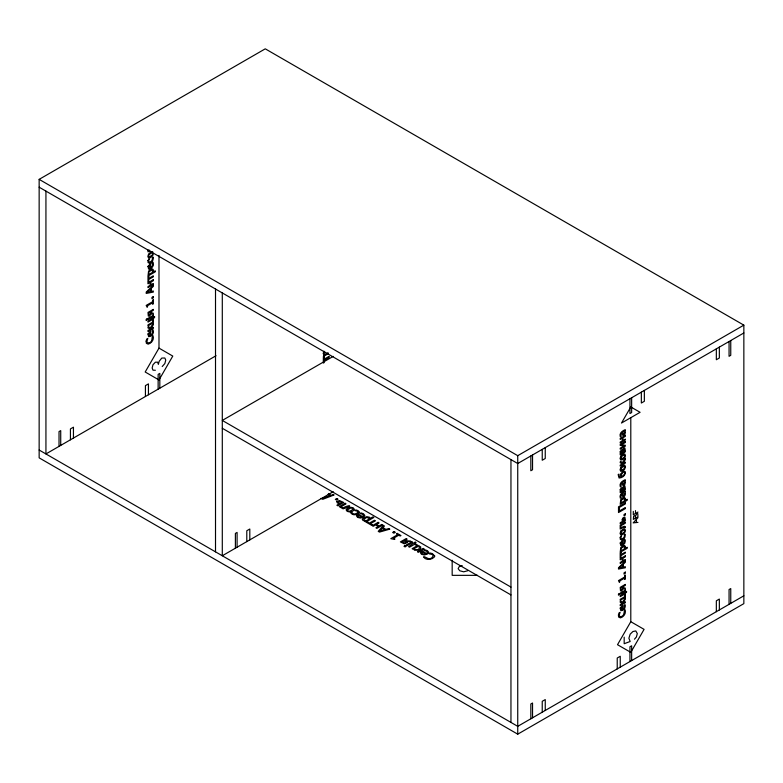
<?xml version="1.0" encoding="UTF-8"?>
<svg xmlns="http://www.w3.org/2000/svg" width="783" height="783" viewBox="0 0 783 783"><rect width="100%" height="100%" fill="white"/><g stroke="black" fill="none" stroke-linecap="round" stroke-linejoin="round"><path stroke-width="1.17" d="M153.448 253.232L152.695 255.679L150.649 257.597L148.574 258.038L147.84 256.472L148.574 254.054L150.649 252.116L152.724 251.666M635.493 516.105L636.863 513.628L637.783 513.697L637.969 516.741L633.349 519.413L633.613 516.251L635.111 515.361L635.493 518.17M323.966 351.195L323.173 353.456L323.937 355.061L323.33 356.539L328.302 353.671M324.651 351.684L324.103 353.192L324.759 354.591L328.048 352.683M158.988 348.112L145.188 372.003L158.988 379.97L172.779 356.079L158.988 348.112L158.988 255.444M630.795 621.702L617.513 644.703L630.795 652.366L644.076 629.366L630.795 621.702L630.795 417.682M634.475 639.202L636.393 636.98L637.303 633.584L635.786 630.932L632.918 631.519L630.158 634.181L628.896 638.243L630.158 641.502L624.178 643.714L624.178 637.147M162.208 366.532L164.851 363.547L165.751 360.111L164.851 358.007L161.787 358.066L159.164 361.296L158.372 364.369L157.628 362.177L155.386 362.206L152.979 364.731L152.156 367.961L152.979 370.193L155.386 370.261M637.969 517.661L633.193 522.878L637.969 522.369M39.15 179.366L265.261 48.83L743.85 325.141L743.85 603.634L517.739 734.17L39.15 457.859L39.15 179.366L517.739 455.677L743.85 325.141M216.039 355.736L45.933 453.944L45.933 191.121M333.235 356.382L222.294 420.432L510.956 587.093M333.235 491.714L222.294 555.764L222.294 292.94M743.85 332.971L517.739 463.516L39.15 187.196M637.969 512.072L633.3 514.764L633.3 511.416M743.85 595.804L517.739 726.34L39.15 450.029M148.741 250.54L149.494 250.139M149.925 250.834L147.987 251.881L147.987 249.855M322.645 498.242L330.054 495.668L328.155 494.572M462.244 565.659L459.318 566.52L458.104 568.654L459.817 570.797L463.702 571.815L467.715 570.738M477.493 575.348L452.173 575.348L452.173 560.266M222.294 428.272L510.956 594.923M328.371 493.662L331.385 495.404L333.157 494.376L334.135 494.944L322.723 499.319L320.991 498.321M730.754 340.536L730.754 355.325L729.061 356.304L729.061 341.515M730.754 603.36L730.754 588.562L729.061 589.54L729.061 604.339M719.352 347.114L719.352 357.997L716.337 359.73L716.337 348.856M719.352 609.937L719.352 599.064L716.337 600.806L716.337 611.68M644.36 390.414L644.36 401.288L641.346 403.03L641.346 392.146M636.325 519.452L636.325 522.545M635.493 510.594L635.493 513.501M631.646 397.754L631.646 412.553L629.953 413.532L629.953 398.733M631.646 660.578L631.646 645.789L629.953 646.768L629.953 661.557M620.244 667.165L620.244 656.281L617.229 658.023L617.229 668.907M545.252 447.631L545.252 458.505L542.237 460.247L542.237 449.373M545.252 710.455L545.252 699.581L542.237 701.323L542.237 712.197M532.538 454.972L532.538 469.771L530.835 470.749L530.835 455.951M532.538 717.805L532.538 703.007L530.835 703.986L530.835 718.784M517.739 455.677L517.739 734.17M510.956 459.601L510.956 722.425M249.806 539.888L249.806 529.005L246.792 530.747L246.792 541.621M237.092 547.229L237.092 532.43L235.389 533.409L235.389 548.208M215.511 289.025L215.511 551.849M159.83 388.182L159.83 373.393L158.137 374.372L158.137 389.161M148.437 394.769L148.437 383.885L145.423 385.627L145.423 396.501M73.445 438.059L73.445 427.185L70.431 428.927L70.431 439.801M60.722 445.41L60.722 430.611L59.028 431.59L59.028 446.388M625.333 527.028C624.668 528.202 621.966 527.125 620.205 529.063L620.205 525.168L625.323 522.212L625.323 523.21L620.929 525.745L620.929 527.781L624.276 526.205L625.333 527.028M620.909 451.82L620.899 453.435L622.299 452.623L622.142 450.714L620.909 451.82M620.909 489.678L620.899 491.284L622.299 490.481L622.142 488.572L620.909 489.678M622.916 519.618L622.896 521.184L624.638 520.176L624.452 518.248L623.346 518.571L622.916 519.618M622.984 450.47L622.965 452.231L624.638 451.272L624.452 449.178L623.366 449.471L622.984 450.47M622.984 488.328L622.965 490.089L624.638 489.13L624.452 487.036L623.366 487.329L622.984 488.328M620.244 451.674L620.205 454.815L625.323 451.86L624.912 448.072L623.777 448.121L622.524 449.971L621.389 449.804L620.244 451.674M620.244 489.522L620.205 492.664L625.323 489.708L624.912 485.93L623.777 485.979L622.495 487.868L621.389 487.662L620.244 489.522M622.26 519.423L622.201 521.586L620.205 522.741L620.205 523.729L625.323 520.783L624.903 517.191L623.053 517.769L622.26 519.423M620.88 434.115L621.193 436.297L620.322 436.797C618.981 433.253 622.328 430.719 625.323 429.691L625.323 430.679C625.03 431.629 625.96 435.368 622.935 435.514L621.956 432.627L620.88 434.115M620.88 484.168L621.193 486.351L620.322 486.85C618.981 483.307 622.328 480.772 625.323 479.744L625.323 480.733C625.03 481.682 625.96 485.431 622.935 485.568L621.956 482.68L620.88 484.168M620.88 495.531L621.193 497.714L620.322 498.213C618.981 494.67 622.328 492.135 625.323 491.107L625.323 492.096C625.03 493.045 625.96 496.794 622.935 496.931L621.956 494.044L620.88 495.531M146.147 341.153L146.343 343.316L148.212 344.148C151.657 343.248 154.74 338.97 152.822 335.545C151.217 337.013 153.615 343.316 147.625 342.885L146.891 341.505L147.83 338.422L146.685 339.088L146.147 341.153M618.433 614.998L618.619 617.082L620.43 617.885C623.748 617.014 626.713 612.893 624.863 609.605C623.552 611.053 625.167 617.161 619.862 616.671L619.157 615.34L620.058 612.375L618.962 613.011L618.433 614.998M150.493 313.102L149.954 314.737L148.868 315.04L148.701 313.053L150.493 312.016L150.493 313.102M622.622 588.004L622.103 589.57L621.056 589.863L620.899 587.945L622.622 586.956L622.622 588.004M338.099 501.854L339.92 503.489L341.887 502.343L339.675 501.306L338.099 501.854M152.607 270.977L152.303 272.504L149.299 274.236L148.692 272.964L149.191 271.584L152.098 270.018L152.607 270.977M624.648 499.476L624.364 500.944L621.467 502.617L620.89 501.384L621.369 500.063L624.159 498.556L624.648 499.476M624.648 547.444L624.364 548.912L621.467 550.586L620.89 549.353L621.369 548.031L624.159 546.524L624.648 547.444M153.409 270.341L153.037 272.083L155.259 270.791L155.259 271.828L147.987 276.027L148.564 271.133L150.502 269.43L152.616 268.941L153.409 270.341M625.421 498.859L625.069 500.533L627.212 499.3L627.212 500.298L620.205 504.34L620.762 499.632L622.632 497.978L624.668 497.518L625.421 498.859M625.421 546.828L625.069 548.511L627.212 547.268L627.212 548.266L620.205 552.309L620.762 547.601L622.632 545.957L624.668 545.487L625.421 546.828M147.987 260.475L148.056 262.569L149.445 263.254C153.174 263.9 154.457 254.328 152.46 257.92L152.117 260.387L150.649 261.698L149.162 262.07L148.643 261.091L149.279 258.889L147.987 260.475M620.205 537.334L620.273 539.36L621.614 540.006C625.666 540.681 625.774 531.637 624.521 534.877L624.188 537.246L622.769 538.518L621.34 538.87L620.841 537.931L621.448 535.866L620.205 537.334M147.987 266.386L148.613 269.088L150.679 268.677L152.714 266.7L153.429 264.008L152.979 262.168C150.767 262.667 154.026 264.84 152.156 266.24L150.737 267.59L150.737 263.342L147.987 266.386M147.987 333.979L148.613 336.68L150.679 336.269L152.714 334.282L153.429 331.601L152.979 329.76C150.767 330.25 154.026 332.432 152.156 333.832L150.737 335.183L150.737 330.935L147.987 333.979M620.205 543.02L620.811 545.624L622.798 545.232L624.756 543.324C626.596 538.43 623.493 538.322 624.217 542.883L622.857 544.195L622.857 540.094L620.205 543.02M620.205 608.088L620.811 610.691L622.798 610.3L624.756 608.391C626.596 603.497 623.493 603.39 624.217 607.951L622.857 609.252L622.857 605.161L620.205 608.088M148.682 266.347L148.682 267.747L150.052 267.992L150.052 264.742L148.682 266.347M148.682 333.94L148.682 335.339L150.052 335.584L150.052 332.335L148.682 333.94M620.88 542.991L620.88 544.342L622.201 544.567L622.201 541.445L620.88 542.991M620.88 608.058L620.88 609.409L622.201 609.634L622.201 606.512L620.88 608.058M620.528 474.312L620.968 476.778L620.146 477.062L619.196 476.387L618.952 474.106L618.159 474.567L619.069 478.002C622.172 478.119 626.087 475.085 625.284 471.718L623.904 471.092L622.808 471.503L620.528 474.312M624.717 473.02C624.785 474.547 621.271 478.012 621.173 475.085L622.857 472.482L624.217 472.12L624.717 473.02M336.827 501.492L337.101 502.696L339.127 503.939L336.866 505.25L337.845 505.808L343.649 502.461L339.401 500.562L336.827 501.492M419.541 546.27L418.817 549.421L414.129 549.852L419.952 550.302L417.427 551.761L418.406 552.318L424.21 548.971L423.231 548.403L420.07 549.666L420.755 546.974L419.541 546.27M624.677 432.617L623.18 434.35L622.642 432.226L624.061 431.404L624.677 432.617M624.677 482.671L623.18 484.403L622.642 482.279L624.061 481.457L624.677 482.671M624.677 494.034L623.18 495.766L622.642 493.642L624.061 492.82L624.677 494.034M405.878 542.227L404.282 543.069L402.139 542.032L404.087 540.906L405.878 542.227M620.772 456.225L620.067 458.544L620.772 460.052L622.769 459.631L624.736 457.791L625.47 455.432L624.765 453.925L622.769 454.355L620.772 456.225M620.772 467.5L620.067 469.82L620.772 471.327L622.769 470.906L624.736 469.056L625.47 466.707L624.765 465.19L622.769 465.631L620.772 467.5M620.772 531.158L620.067 533.477L620.772 534.985L622.769 534.564L624.736 532.724L625.47 530.365L624.765 528.858L622.769 529.288L620.772 531.158M149.113 254.495L148.613 256.021L149.113 256.981L152.166 255.219L152.675 253.672L152.176 252.733L149.113 254.495M621.291 456.646L621.291 459.034L624.227 457.341L624.726 455.853L624.237 454.952L621.291 456.646M621.291 467.921L621.291 470.309L624.227 468.616L624.726 467.128L624.237 466.228L621.291 467.921M621.291 531.579L621.291 533.967L624.227 532.274L624.726 530.786L624.237 529.885L621.291 531.579M151.109 313.729L149.504 316.126L148.31 316.078L147.987 312.427L153.302 309.363L153.302 310.391L151.197 311.614L151.197 312.632L153.302 313.229L153.302 314.433L151.109 313.729M623.219 588.601L621.663 590.911L620.518 590.862L620.205 587.348L625.323 584.392L625.323 585.39L623.297 586.565L623.297 587.544L625.323 588.121L625.323 589.286L623.219 588.601M359.28 512.19L358.898 513.061C356.774 515.185 352.546 515.586 350.735 512.894L351.831 512.258L352.869 513.658L354.66 514.03L356.745 513.364L357.9 512.18L357.244 511.133L354.807 510.545L355.903 509.909L358.076 510.633L359.28 512.19M356.891 515.312L356.559 516.056L357.596 517.406L360.386 518.043L363.381 517.172L364.839 515.439L363.469 513.746L360.992 512.885L359.926 513.501L362.627 514.245L363.498 515.371L362.46 516.555L358.438 514.235L356.891 515.312M420.853 552.24L420.52 552.984L421.557 554.335L424.347 554.971L427.342 554.09L428.8 552.367L427.43 550.674L424.954 549.813L423.887 550.42L426.588 551.173L427.459 552.289L426.422 553.483L422.399 551.163L420.853 552.24M434.722 556.047L434.183 557.193C431.453 559.962 425.668 560.569 423.476 556.889C425.864 555.989 429.75 562.145 433.263 555.95L432.353 554.53L428.947 553.728L430.17 553.023L432.431 553.62L434.722 556.047M630.795 406.945L621.496 423.045L640.093 412.308L630.795 406.945M358.056 515.664L357.909 516.526L359.24 517.289L361.707 516.986L358.643 515.214L358.056 515.664M422.008 552.583L421.871 553.454L423.202 554.217L425.668 553.914L422.595 552.142L422.008 552.583M153.302 323.477L150.473 327.607L148.917 327.314C148.976 325.689 147.253 327.343 148.232 328.214L150.16 328.508L150.297 329.114L147.987 330.446L147.987 331.483L153.302 328.41L153.302 327.382L150.855 328.791L153.302 324.759L153.302 323.477M625.323 458.378L622.602 462.352L621.095 462.078C621.154 460.512 619.5 462.107 620.439 462.949L622.436 463.8L620.205 465.092L620.205 466.081L625.323 463.135L625.323 462.136L622.965 463.497L625.323 459.611L625.323 458.378M625.323 597.977L622.602 601.961L621.095 601.677C621.154 600.111 619.5 601.706 620.439 602.548L622.436 603.409L620.205 604.691L620.205 605.69L625.323 602.734L625.323 601.736L622.965 603.106L625.323 599.22L625.323 597.977M383.357 525.383L378.228 531.363L379.491 532.088L389.846 529.132L388.799 528.525L385.941 529.377L382.985 527.664L384.443 526.01L383.357 525.383M382.388 528.339L379.931 531.138L384.776 529.709L382.388 528.339M347.662 508.128L346.106 509.841L347.182 511.387L349.874 512.013L352.849 511.123L354.396 509.43L353.309 507.854L350.627 507.227L347.662 508.128M407.15 542.619L404.351 543.813L400.377 541.914L406.181 538.567L407.16 539.125L404.86 540.456L410.987 541.337L406.729 541.64L407.15 542.619M363.811 517.632L362.245 519.178L363.018 520.529L365.563 521.116L364.956 521.468L365.935 522.026L373.882 517.436L372.904 516.878L370.467 518.277L369.429 517.211L366.816 516.692L363.811 517.632M153.302 285.237L146.215 292.079L146.215 293.419L153.302 292.088L153.302 290.992L151.325 291.393L151.325 288.271L153.302 286.382L153.302 285.237M625.323 561.176L618.501 567.763L618.501 569.055L625.323 567.773L625.323 566.716L623.415 567.098L623.415 564.093L625.323 562.272L625.323 561.176M353.084 509.341L349.747 511.27L348.024 510.908L347.407 509.909L350.745 507.981L352.467 508.333L353.084 509.341M150.522 289.035L147.184 292.225L150.522 291.56L150.522 289.035M622.642 564.827L619.431 567.9L622.642 567.254L622.642 564.827M364.927 518.15L363.704 519.217L365.172 520.489L366.385 520.636L369.674 518.737L366.973 517.455L364.927 518.15M148.77 276.34L147.987 276.8L147.987 282.007L148.77 281.547L148.77 279.462L153.302 276.849L153.302 275.812L148.77 278.425L148.77 276.34M153.302 279.697L147.987 282.771L147.987 283.798L150.14 282.555L150.14 285.335L147.987 286.578L147.987 287.615L153.302 284.542L153.302 283.515L150.913 284.895L150.913 282.115L153.302 280.735L153.302 279.697M153.302 296.6L151.951 297.383L151.951 298.695L153.302 297.912L153.302 296.6M153.302 299.869L152.577 300.29L152.577 301.739L146.196 305.419L147.184 307.386L147.83 305.536L152.577 302.796L152.577 304.274L153.302 303.853L153.302 299.869M147.096 318.828L146.167 319.366L146.167 320.541L147.096 320.002L147.096 318.828M153.302 315.324L147.987 318.387L147.987 319.425L153.302 316.352L153.302 315.324M154.574 316.655L147.987 321.069L147.987 322.097L152.528 319.484L152.528 322.224L147.987 324.847L147.987 325.875L153.302 322.811L153.302 318.348L154.574 317.614L154.574 316.655M324.191 356.882L323.33 357.381L323.33 363.067L324.191 362.578L324.191 360.297L329.134 357.44L329.134 356.314L324.191 359.162L324.191 356.882M336.798 498.507L335.32 499.358L336.563 500.073L338.041 499.221L336.798 498.507M345.058 503.273L339.254 506.63L343.081 508.833C353.162 505.916 350.402 504.086 343.052 507.873L341.055 506.718L346.037 503.841L345.058 503.273M367.521 521.958L366.659 522.447L371.582 525.295L372.444 524.796L370.467 523.661L375.419 520.803L374.44 520.235L369.488 523.093L367.521 521.958M378.111 522.359L372.307 525.706L373.285 526.274L375.634 524.923L378.267 526.44L375.918 527.791L376.897 528.359L382.701 525.001L381.722 524.444L379.109 525.951L376.476 524.434L379.089 522.927L378.111 522.359M394.113 531.588L392.626 532.45L393.869 533.164L395.356 532.313L394.113 531.588M397.206 533.38L396.413 533.83L397.784 534.623L390.805 538.655L394.289 539.418L394.994 539.007L393.595 538.195L398.782 535.2L400.182 536.012L400.974 535.552L397.206 533.38M404.977 545.692L403.969 546.28L405.075 546.925L406.093 546.338L404.977 545.692M411.819 541.816L406.015 545.174L406.994 545.731L412.798 542.384L411.819 541.816M415.176 542.149L408.55 546.632L409.529 547.2L414.491 544.332L417.085 545.829L412.122 548.697L413.101 549.265L418.905 545.908L414.696 543.48L416.086 542.668L415.176 542.149M625.323 435.417L620.205 438.363L620.205 439.361L622.279 438.167L622.279 440.839L620.205 442.033L620.205 443.031L625.323 440.075L625.323 439.087L623.023 440.408L623.023 437.736L625.323 436.405L625.323 435.417M625.323 441.514L620.205 444.47L620.205 445.4L623.963 445.977L620.205 448.15L620.205 449.129L625.323 446.183L625.323 445.282L621.506 444.705L625.323 442.503L625.323 441.514M625.323 502.901L618.501 506.836L618.501 512.552L625.323 508.617L625.323 507.57L619.314 511.045L619.314 507.423L625.323 503.949L625.323 502.901M625.323 513.805L624.022 514.558L624.022 515.831L625.323 515.077L625.323 513.805M620.968 552.612L620.205 553.043L620.205 558.064L620.968 557.623L620.968 555.617L625.323 553.101L625.323 552.103L620.968 554.618L620.968 552.612M625.323 555.842L620.205 558.798L620.205 559.786L622.279 558.592L622.279 561.274L620.205 562.468L620.205 563.457L625.323 560.501L625.323 559.512L623.023 560.843L623.023 558.162L625.323 556.84L625.323 555.842M625.323 572.109L624.022 572.862L624.022 574.125L625.323 573.371L625.323 572.109M625.323 575.26L624.628 575.662L624.628 577.051L618.482 580.604L619.431 582.493L620.058 580.712L624.628 578.069L624.628 579.498L625.323 579.097L625.323 575.26M619.353 593.514L618.462 594.023L618.462 595.158L619.353 594.64L619.353 593.514M625.323 590.137L620.205 593.083L620.205 594.082L625.323 591.126L625.323 590.137M626.547 591.419L620.205 595.667L620.205 596.656L624.58 594.14L624.58 596.773L620.205 599.298L620.205 600.297L625.323 597.341L625.323 593.054L626.547 592.34L626.547 591.419"/></g></svg>
